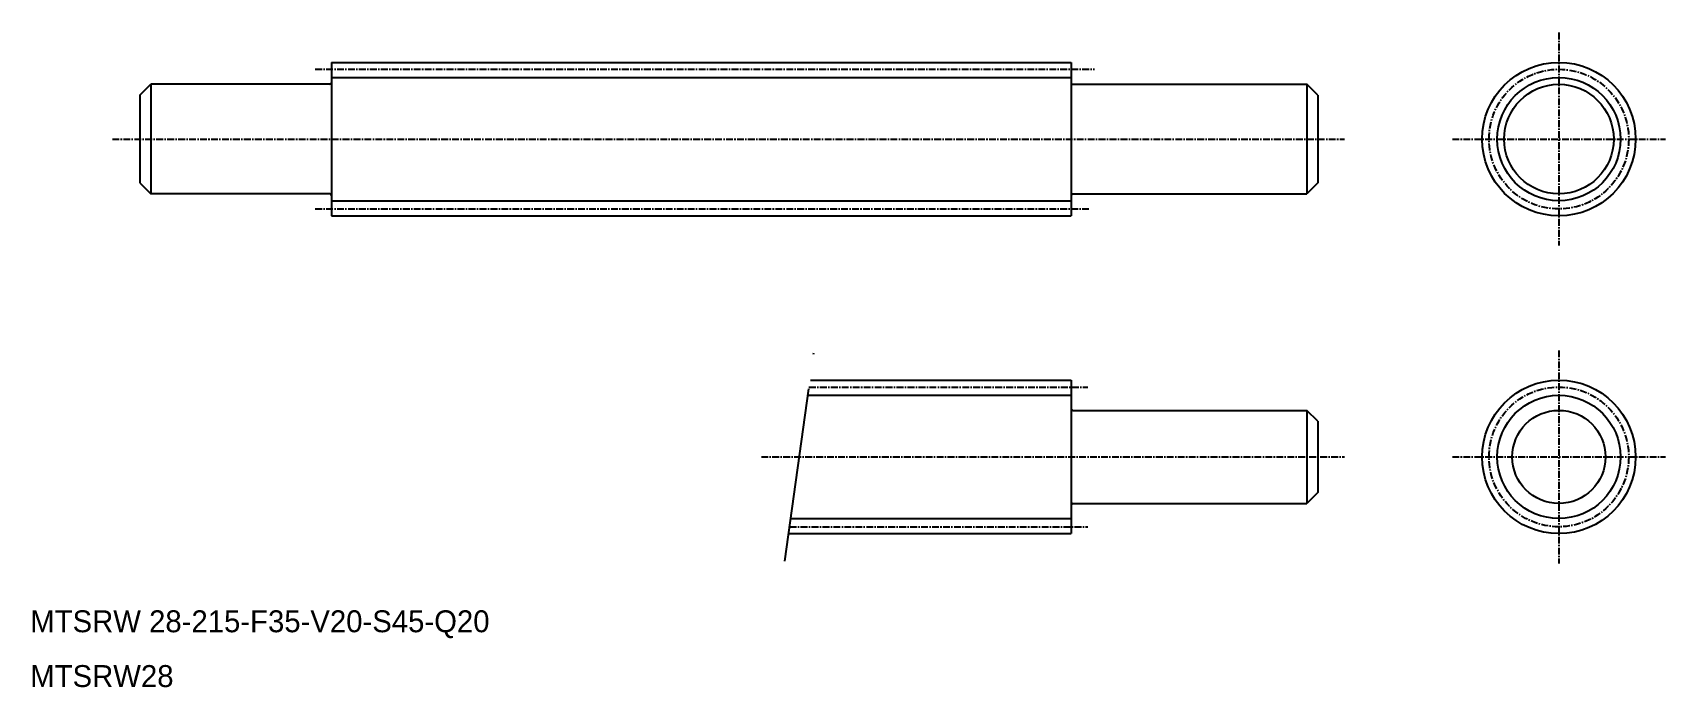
# Model space of a CAD drawing. Extents: x 10 to 308, y 10 to 129.
import ezdxf

# ---------------------------------------------------------------- set-up
doc = ezdxf.new("R2010")
doc.units = 0
doc.linetypes.add('CENTER', pattern=[2, 1.25, -0.25, 0.25, -0.25])
doc.linetypes.add('PHANTOM', pattern=[63.5, 31.75, -6.35, 6.35, -6.35, 6.35, -6.35])
doc.layers.get('0').update_dxf_attribs({"linetype": 'CONTINUOUS'})
doc.layers.add('CENTER', color=1, linetype='CENTER')

msp = doc.modelspace()

# ---------------------------------------------------------------- linework, layer by layer
at = {"color": 7, "linetype": 'CONTINUOUS'}
for p, q in [((65, 124), (65, 96)), ((65, 124), (200, 124)), ((200, 124), (200, 96)), ((30, 118), (32, 120)), ((64.7, 120), (32, 120)), ((32, 120), (32, 100)), ((200.3, 120), (243, 120)), ((243, 120), (243, 100)), ((245, 118), (243, 120)), ((30, 118), (30, 102)), ((245, 118), (245, 102)), ((30, 102), (32, 100)), ((245, 102), (243, 100)), ((64.7, 100), (32, 100)), ((200.3, 100), (243, 100)), ((65, 96), (200, 96)), ((98.75, 96), (98.75, 96)), ((132.5, 96), (132.5, 96)), ((152.42, 66), (200, 66)), ((200, 66), (200, 38)), ((200.3, 60.5), (243, 60.5)), ((243, 60.5), (243, 43.5)), ((245, 58.5), (243, 60.5)), ((245, 58.5), (245, 45.5)), ((245, 45.5), (243, 43.5)), ((200.3, 43.5), (243, 43.5)), ((148.31, 38), (200, 38))]:
    msp.add_line(p, q, dxfattribs=at)
at = {"color": 3, "linetype": 'CONTINUOUS'}
for p, q in [((65, 121.25), (200, 121.25)), ((65, 98.75), (200, 98.75)), ((151.92, 63.25), (200, 63.25)), ((148.81, 40.75), (200, 40.75))]:
    msp.add_line(p, q, dxfattribs=at)
at = {"color": 3, "linetype": 'PHANTOM'}
msp.add_line((147.74, 33), (152.99, 71), dxfattribs=at)
at = {"color": 7, "linetype": 'CONTINUOUS'}
for centre, radius in [((289, 110), 14), ((289, 110), 10), ((289, 52), 14), ((289, 52), 8.5)]:
    msp.add_circle(centre, radius, dxfattribs=at)
at = {"color": 3, "linetype": 'CONTINUOUS'}
for centre in [(289, 110), (289, 52)]:
    msp.add_circle(centre, 11.25, dxfattribs=at)
at = {"color": 7, "linetype": 'CONTINUOUS'}
for centre, start, end in [((64.7, 120.3), 270, 360), ((200.3, 120.3), 180, 270), ((64.7, 99.7), 0, 90), ((200.3, 99.7), 90, 180), ((200.3, 60.8), 180, 270), ((200.3, 43.2), 90, 180)]:
    msp.add_arc(centre, 0.3, start, end, dxfattribs=at)
at = {"layer": 'CENTER', "color": 1, "linetype": 'CENTER'}
for p, q in [((289, 129.43), (289, 90.57)), ((62, 122.75), (204.24, 122.75)), ((25, 110), (249.9, 110)), ((269.57, 110), (308.43, 110)), ((62, 97.25), (203.19, 97.25)), ((289, 71.43), (289, 32.57)), ((152.12, 64.75), (203, 64.75)), ((143.44, 52), (249.9, 52)), ((269.57, 52), (308.43, 52)), ((148.6, 39.25), (203, 39.25))]:
    msp.add_line(p, q, dxfattribs=at)
for centre in [(289, 110), (289, 52)]:
    msp.add_circle(centre, 12.75, dxfattribs=at)

# ---------------------------------------------------------------- texts
at = {"color": 7, "linetype": 'CONTINUOUS'}
for s, p in [('MTSRW 28-215-F35-V20-S45-Q20', (10, 20)), ('MTSRW28', (10, 10))]:
    msp.add_text(s, height=4, dxfattribs=at).set_placement(p)

doc.saveas('drawing.dxf')
